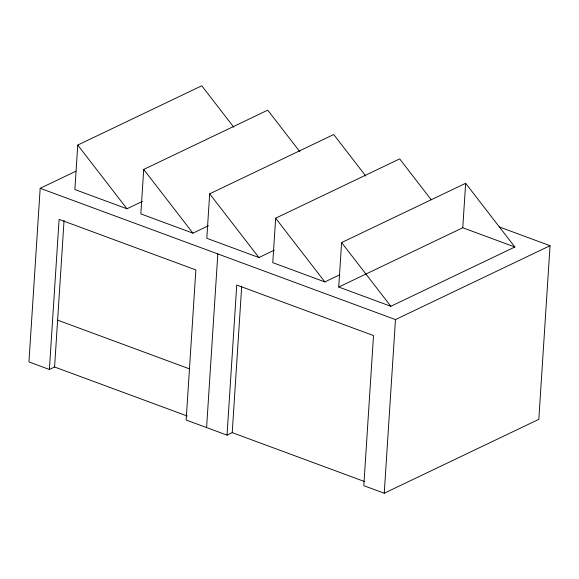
<?xml version="1.0" encoding="UTF-8"?>
<svg xmlns="http://www.w3.org/2000/svg" width="579" height="579" viewBox="0 0 579 579"><rect width="100%" height="100%" fill="white"/><g stroke="black" fill="none" stroke-linecap="round" stroke-linejoin="round"><path stroke-width="0.87" d="M75.979 171.181L40.175 188.291L28.95 361.926L49.389 369.482L54.585 366.999L187.133 415.975M49.389 369.482L59.094 219.39L195.861 269.93L186.156 420.021L227.033 435.126L232.23 432.643L364.777 481.627M54.585 366.999L64.059 220.498M233.851 127.3L201.774 85.779L77.745 145.061L74.872 189.528L126.967 208.78L142.47 201.369M299.821 151.676L267.744 110.155L143.715 169.437L140.835 213.904L192.93 233.156L208.44 225.745M365.783 176.059L333.707 134.531L209.678 193.82L206.804 238.287L258.9 257.539L274.403 250.128M206.594 427.577L217.82 253.942M227.033 435.126L236.739 285.034L373.506 335.574L363.8 485.672L384.239 493.221L538.825 419.334L550.05 245.699L499.17 226.896M232.23 432.643L241.704 286.149M431.196 199.719L399.676 158.907L275.647 218.196L272.767 262.663L324.862 281.915L339.555 274.895M338.737 287.039L341.61 242.572L465.646 183.29L514.861 247.009L390.832 306.291L338.737 287.039L462.766 227.757L514.861 247.009M384.239 493.221L395.464 319.586L550.05 245.699M462.766 227.757L465.646 183.29M40.175 188.291L395.464 319.586M57.618 320.144L189.319 368.809M341.61 242.572L390.832 306.291M275.647 218.196L324.862 281.915M209.678 193.82L258.9 257.539M143.715 169.437L192.93 233.156M77.745 145.061L126.967 208.78"/></g></svg>
